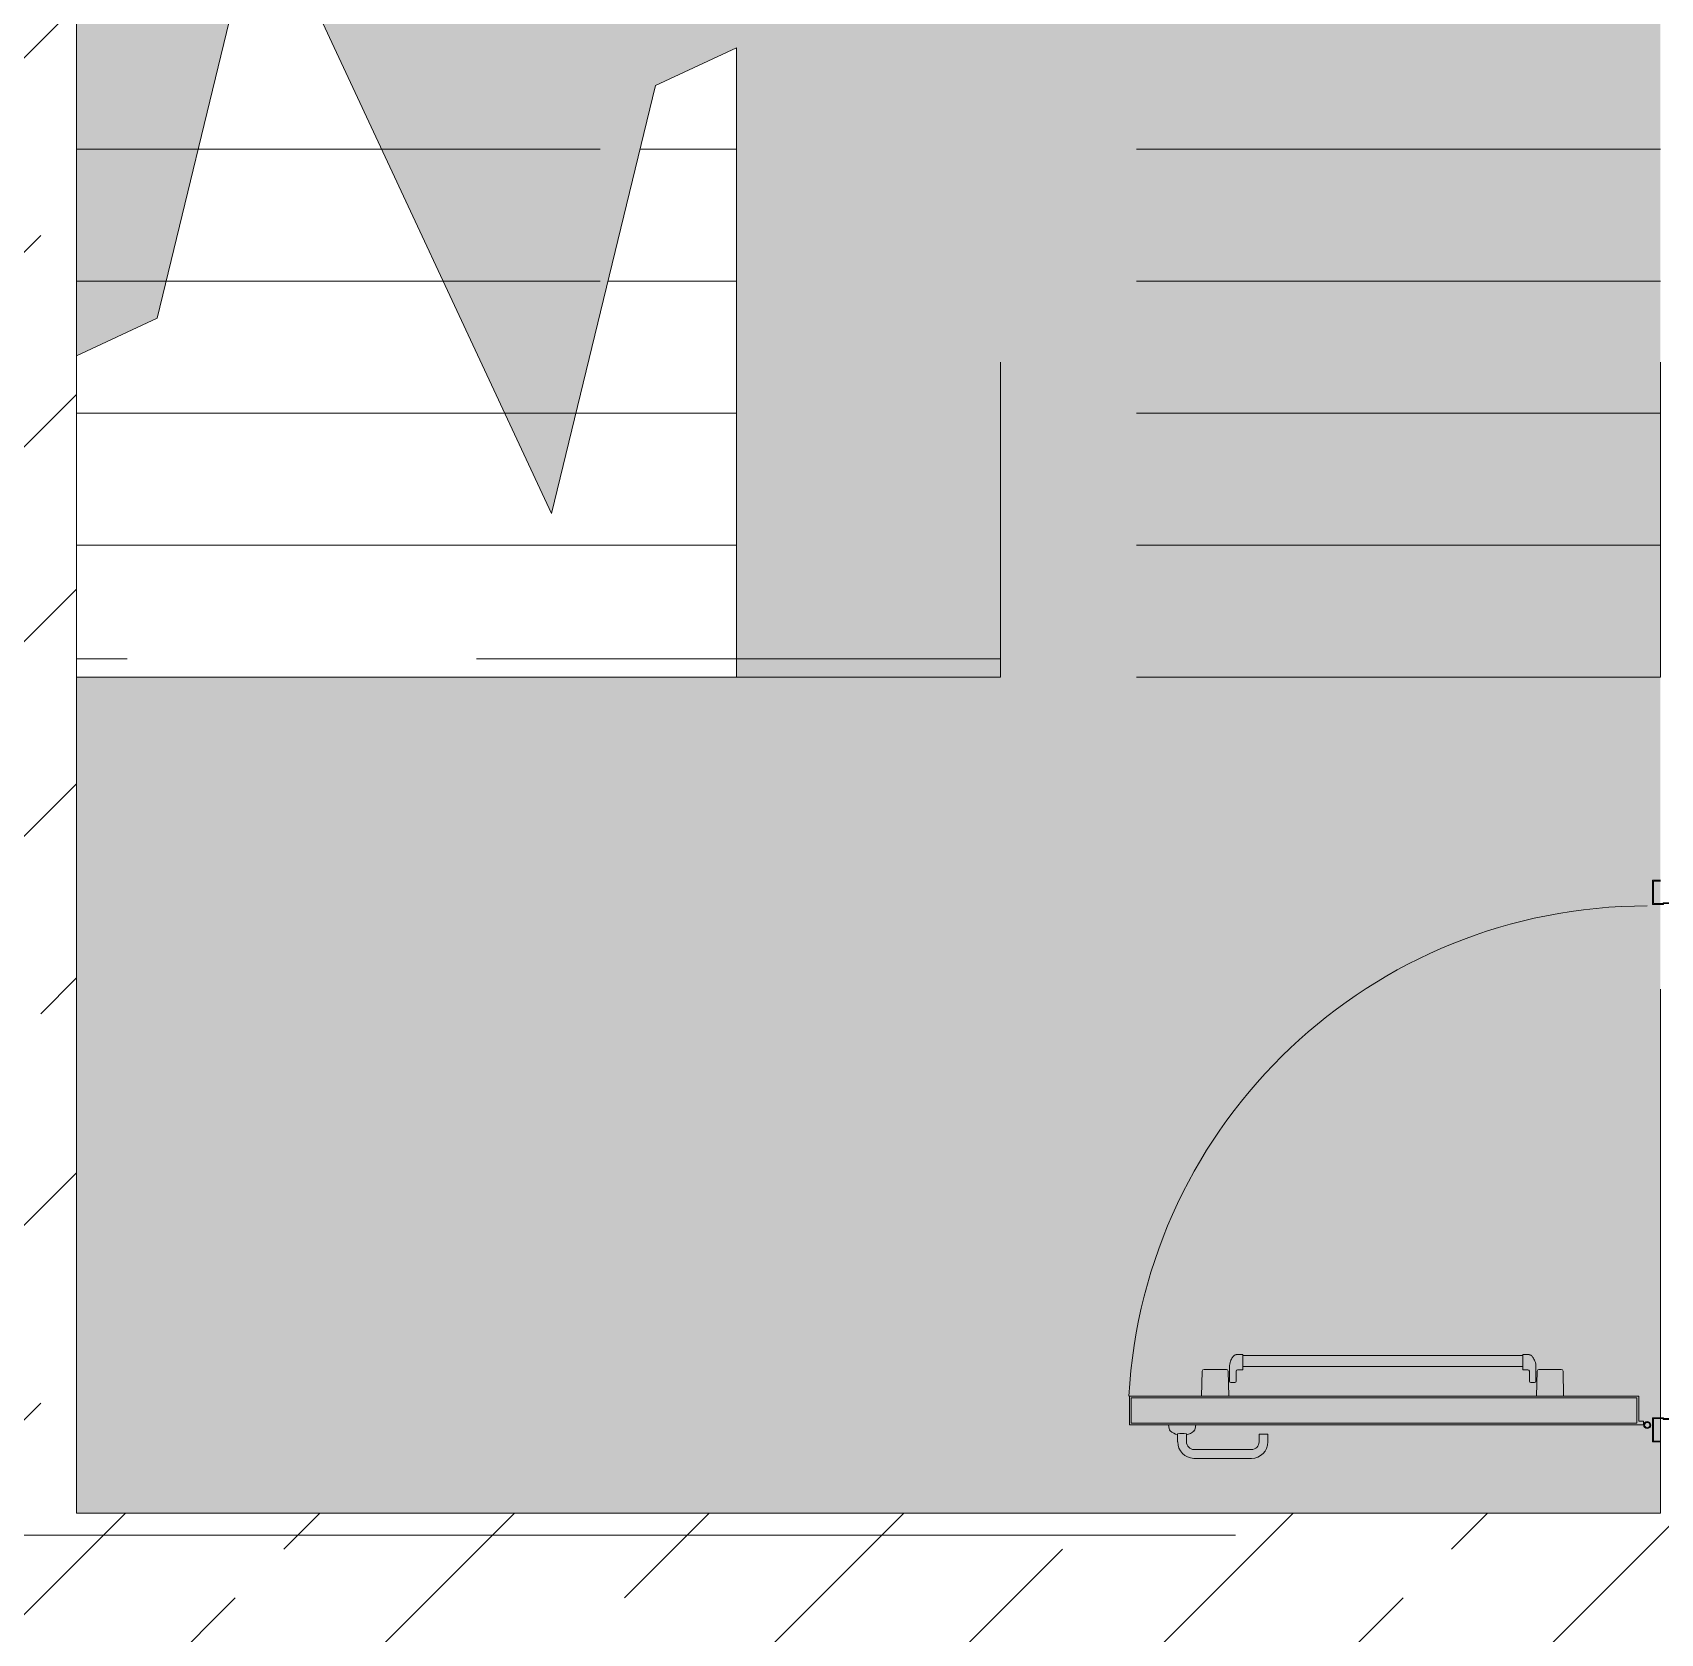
# Model space of a CAD drawing. Header units: metres. Extents: x -201 to 705, y -63 to 42.
# Drawn here: x -161.449 to -157.75, y -12.024 to -8.385 of the extents above; entities that cross this region are included whole.
import ezdxf

# ---------------------------------------------------------------- set-up
doc = ezdxf.new("R2010")
doc.units = ezdxf.units.M
doc.linetypes.add('Grid Line', pattern=[11.1125, 6.35, -1.5875, 1.5875, -1.5875])
doc.linetypes.add('Overhead', pattern=[1.984375, 1.190625, -0.79375])
for name, color, linetype, lineweight in [('A-DETLGEM', 7, 'Continuous', 9), ('A-SECTMBM', 7, 'Overhead', 9), ('A_AREA', 7, 'Continuous', 9), ('A_DOOR', 7, 'Continuous', 9), ('A_GRID', 7, 'Continuous', 9), ('A_HATCH', 7, 'Continuous', 9), ('A_STAIR', 7, 'Continuous', 9), ('A_WALL', 7, 'Continuous', 9)]:
    doc.layers.add(name, color=color, linetype=linetype, lineweight=lineweight)
pattern_1 = [(45, (0, 0), (-0.442274, 0.442274), []), (45, (0.4423, 0), (-0.442274, 0.442274), [0.31274, -0.15637])]

# ---------------------------------------------------------------- blocks, each defined once
blk = doc.blocks.new('IC-TKN-M7-S22-000-10-A1-32-K-T-6C-200_rvt-1-_1_13_4_13_ PERON KATI _FFL__ANAHTAR PLAN')
at = {"layer": 'A_HATCH', "true_color": 0x787878}
h = blk.add_hatch(dxfattribs=at)
h.set_pattern_fill('FP_3', color=8, style=0, pattern_type=2)
h.set_pattern_definition(pattern_1)
h.paths.add_polyline_path([(-161.85, -12.25), (-161.35, -12.25), (-161.35, -4.75), (-161.85, -4.75), (-161.85, -11.9571)])
h = blk.add_hatch(dxfattribs=at)
h.set_pattern_fill('FP_3', color=8, style=0, pattern_type=2)
h.set_pattern_definition(pattern_1)
h.paths.add_polyline_path([(-155.25, -12.25), (-155.25, -11.75), (-155.45, -11.75), (-155.45, -12.25), (-155.4336, -12.25)])
h.paths.add_polyline_path([(-158.6155, -12.25), (-156.65, -12.25), (-156.65, -11.75), (-161.35, -11.75), (-161.35, -12.25)])
at = {"layer": 'A-SECTMBM'}
for p, q in [((-161.35, -9.85), (-161.35, -7.15)), ((-159.85, -9.85), (-159.85, -7.15)), ((-159.25, -7.15), (-159.25, -9.55)), ((-159.25, -7.15), (-159.25, -9.85)), ((-157.75, -7.15), (-157.75, -9.55)), ((-157.75, -7.15), (-157.75, -9.85)), ((-161.35, -8.65), (-159.85, -8.65)), ((-161.35, -8.65), (-159.85, -8.65)), ((-157.75, -8.65), (-159.25, -8.65)), ((-157.75, -8.65), (-159.25, -8.65)), ((-157.75, -8.65), (-159.25, -8.65)), ((-157.75, -8.65), (-159.25, -8.65)), ((-161.35, -8.95), (-159.85, -8.95)), ((-161.35, -8.95), (-159.85, -8.95)), ((-157.75, -8.95), (-159.25, -8.95)), ((-157.75, -8.95), (-159.25, -8.95)), ((-157.75, -8.95), (-159.25, -8.95)), ((-157.75, -8.95), (-159.25, -8.95)), ((-161.35, -9.25), (-159.85, -9.25)), ((-161.35, -9.25), (-159.85, -9.25)), ((-157.75, -9.25), (-159.25, -9.25)), ((-157.75, -9.25), (-159.25, -9.25)), ((-157.75, -9.25), (-159.25, -9.25)), ((-157.75, -9.25), (-159.25, -9.25)), ((-161.35, -9.55), (-159.85, -9.55)), ((-161.35, -9.55), (-159.85, -9.55)), ((-159.25, -9.55), (-159.25, -9.8082)), ((-157.75, -9.55), (-159.25, -9.55)), ((-157.75, -9.55), (-159.25, -9.55)), ((-157.75, -9.55), (-159.25, -9.55)), ((-157.75, -9.55), (-159.25, -9.55)), ((-157.75, -11.75), (-157.75, -9.55)), ((-161.35, -9.8082), (-161.35, -11.75)), ((-159.25, -9.8082), (-161.35, -9.8082)), ((-161.35, -9.85), (-161.35, -11.75)), ((-161.35, -9.85), (-159.85, -9.85)), ((-161.35, -9.85), (-159.85, -9.85)), ((-159.25, -9.85), (-159.85, -9.85)), ((-157.75, -9.85), (-159.25, -9.85)), ((-157.75, -9.85), (-159.25, -9.85)), ((-157.75, -11.75), (-157.75, -9.85)), ((-161.35, -11.75), (-157.75, -11.75)), ((-161.35, -11.75), (-157.75, -11.75))]:
    blk.add_line(p, q, dxfattribs=at)
at = {"layer": 'A_STAIR'}
for p, q in [((-160.9302, -8.0617), (-161.1664, -9.0339)), ((-160.2698, -9.4778), (-160.9302, -8.0617)), ((-159.85, -8.42), (-160.0336, -8.5056)), ((-159.85, -8.65), (-159.85, -8.42)), ((-160.0336, -8.5056), (-160.2698, -9.4778)), ((-161.0732, -8.65), (-160.6558, -8.65)), ((-160.0687, -8.65), (-159.85, -8.65)), ((-159.85, -8.95), (-159.85, -8.65)), ((-161.1461, -8.95), (-160.5159, -8.95)), ((-160.1416, -8.95), (-159.85, -8.95)), ((-159.85, -9.25), (-159.85, -8.95)), ((-161.1664, -9.0339), (-161.35, -9.1195)), ((-161.35, -9.25), (-160.376, -9.25)), ((-160.2145, -9.25), (-159.85, -9.25)), ((-159.85, -9.55), (-159.85, -9.25)), ((-161.35, -9.55), (-159.85, -9.55)), ((-159.85, -9.85), (-159.85, -9.55)), ((-161.35, -9.85), (-159.85, -9.85))]:
    blk.add_line(p, q, dxfattribs=at)
at = {"layer": 'A_STAIR', "linetype": 'Overhead'}
for p, q in [((-161.0732, -8.65), (-160.6558, -8.65)), ((-160.0687, -8.65), (-159.85, -8.65)), ((-161.1461, -8.95), (-160.5159, -8.95)), ((-160.1416, -8.95), (-159.85, -8.95)), ((-161.35, -9.25), (-160.376, -9.25)), ((-160.2145, -9.25), (-159.85, -9.25)), ((-161.35, -9.55), (-159.85, -9.55)), ((-161.35, -9.85), (-159.85, -9.85))]:
    blk.add_line(p, q, dxfattribs=at)
at = {"layer": 'A_WALL', "lineweight": 18}
for p, q in [((-161.35, -11.75), (-161.35, -5.25)), ((-157.75, -11.75), (-161.35, -11.75))]:
    blk.add_line(p, q, dxfattribs=at)
blk = doc.blocks.new('C1030_70_YK5 120x220cm - YK5 120x220cm-3930446-_1_13_4_13_ PERON KATI _FFL__ANAHTAR PLAN')
at = {"layer": 'A-DETLGEM'}
for p, q in [((-0.5993, 1.3569), (-0.5343, 1.3569)), ((-0.5993, 0.1888), (-0.5993, 1.3569)), ((-0.5383, 1.3529), (-0.5953, 1.3529)), ((-0.5953, 0.2033), (-0.5953, 1.3529)), ((-0.5383, 1.3529), (-0.5383, 0.2033)), ((-0.5343, 1.3569), (-0.5343, 0.6706)), ((-0.6079, 1.2666), (-0.5993, 1.268)), ((-0.5993, 1.268), (-0.5993, 1.2061)), ((-0.6197, 1.2472), (-0.6378, 1.2472)), ((-0.6378, 1.2272), (-0.6197, 1.2272)), ((-0.6757, 1.2102), (-0.6757, 1.0796)), ((-0.6557, 1.0796), (-0.6557, 1.2099)), ((-0.6079, 1.2076), (-0.5993, 1.2061)), ((-0.4772, 1.1913), (-0.5343, 1.1927)), ((-0.5343, 1.1927), (-0.5343, 1.1311)), ((-0.4733, 1.1873), (-0.4733, 1.1365)), ((-0.4772, 1.1325), (-0.5343, 1.1311)), ((-0.5034, 1.1264), (-0.5034, 1.1174)), ((-0.5004, 1.1294), (-0.4674, 1.1294)), ((-0.4776, 1.1144), (-0.5004, 1.1144)), ((-0.4742, 1.0994), (-0.4742, 1.111)), ((-0.4399, 1.114), (-0.4399, 1.0994)), ((-0.4399, 1.0994), (-0.4742, 1.0994)), ((-0.4669, 1.0994), (-0.4669, 0.4629)), ((-0.4417, 0.4629), (-0.4417, 1.0994)), ((-0.6207, 1.0622), (-0.6383, 1.0622)), ((-0.6383, 1.0422), (-0.6207, 1.0422)), ((-0.6207, 1.0422), (-0.6207, 1.0622)), ((-0.5343, 0.6706), (-0.5343, 0.1993)), ((-0.5034, 0.4359), (-0.5034, 0.4449)), ((-0.4776, 0.4479), (-0.5004, 0.4479)), ((-0.4742, 0.4629), (-0.4742, 0.4513)), ((-0.4399, 0.4629), (-0.4742, 0.4629)), ((-0.4399, 0.4483), (-0.4399, 0.4629)), ((-0.5343, 0.4316), (-0.5343, 0.37)), ((-0.4772, 0.4302), (-0.5343, 0.4316)), ((-0.5004, 0.4329), (-0.4674, 0.4329)), ((-0.4733, 0.4262), (-0.4733, 0.3754)), ((-0.4772, 0.3714), (-0.5343, 0.37)), ((-0.5913, 0.1888), (-0.5993, 0.1888)), ((-0.5383, 0.2033), (-0.5953, 0.2033)), ((-0.5913, 0.1993), (-0.5913, 0.1888)), ((-0.5343, 0.1993), (-0.5913, 0.1993))]:
    blk.add_line(p, q, dxfattribs=at)
for radius in [0.008, 0.006]:
    blk.add_circle((-0.6, 0.18), radius, dxfattribs=at)
for centre, radius, start, end in [((-0.5836, 1.2375), 0.0398, 137.985, 166.015), ((-0.6077, 1.2593), 0.00727, 90.9018, 137.985), ((-0.6378, 1.2092), 0.0379, 90, 178.5932), ((-0.6378, 1.2092), 0.0179, 90, 177.9538), ((-0.5836, 1.2366), 0.0398, 193.7496, 222.015), ((-0.6742, 1.2372), 0.0554, 349.5983, 10.4008), ((-0.6077, 1.2149), 0.00727, 222.015, 269.0982), ((-0.4773, 1.1873), 0.004, 0, 88.5922), ((-0.5004, 1.1264), 0.00299, 90, 180), ((-0.5004, 1.1174), 0.003, 180, 270), ((-0.4776, 1.111), 0.00341, 0, 90), ((-0.4773, 1.1365), 0.004, 271.4078, 0), ((-0.4678, 1.0935), 0.0359, 68.5067, 90.6562), ((-0.4732, 1.0798), 0.0506, 57.6777, 68.5067), ((-0.4561, 1.1069), 0.0186, 36.7846, 57.6777), ((-0.4462, 1.1143), 0.00624, 357.9234, 36.7846), ((-0.6383, 1.0796), 0.0374, 180, 270), ((-0.6383, 1.0796), 0.0174, 180, 270), ((-0.5004, 0.4449), 0.003, 90, 180), ((-0.4776, 0.4513), 0.00341, 270, 0), ((-0.4561, 0.4555), 0.0186, 302.3223, 323.2154), ((-0.4462, 0.4481), 0.00624, 323.2154, 2.0766), ((-0.5004, 0.4359), 0.00299, 180, 270), ((-0.4773, 0.4262), 0.004, 0, 88.5922), ((-0.4678, 0.4688), 0.0359, 269.3438, 291.4933), ((-0.4732, 0.4825), 0.0506, 291.4933, 302.3223), ((-0.4773, 0.3754), 0.004, 271.4078, 0)]:
    blk.add_arc(centre, radius, start, end, dxfattribs=at)
at = {"layer": 'A_DOOR'}
for p, q in [((-0.5832, 0.168), (-0.6382, 0.168)), ((-0.6382, 0.168), (-0.6382, 0.15)), ((-0.6382, 0.15), (-0.6382, 0.168)), ((-0.6382, 0.168), (-0.5832, 0.168)), ((-0.6362, 0.15), (-0.6362, 0.166)), ((-0.6362, 0.166), (-0.5852, 0.166)), ((-0.5852, 0.166), (-0.6362, 0.166)), ((-0.6362, 0.166), (-0.6362, 0.15)), ((-0.5852, 0.166), (-0.5852, 0.1448)), ((-0.5852, 0.1448), (-0.5852, 0.166)), ((-0.5832, 0.144), (-0.5832, 0.168)), ((-0.5832, 0.168), (-0.5832, 0.144)), ((0.6382, 0.168), (0.5832, 0.168)), ((0.5832, 0.168), (0.5832, 0.144)), ((0.5832, 0.144), (0.5832, 0.168)), ((0.5832, 0.168), (0.6382, 0.168)), ((0.5852, 0.1448), (0.5852, 0.166)), ((0.5852, 0.166), (0.6362, 0.166)), ((0.6362, 0.166), (0.5852, 0.166)), ((0.5852, 0.166), (0.5852, 0.1448)), ((0.6362, 0.166), (0.6362, 0.15)), ((0.6362, 0.15), (0.6362, 0.166)), ((0.6382, 0.15), (0.6382, 0.168)), ((0.6382, 0.168), (0.6382, 0.15)), ((-0.5852, 0.1448), (-0.5872, 0.1428)), ((-0.5872, 0.1428), (-0.5852, 0.1448)), ((-0.5872, 0.1428), (-0.5872, 0.1122)), ((-0.5872, 0.1122), (-0.5872, 0.1428)), ((-0.5872, 0.1122), (-0.5852, 0.1102)), ((-0.5852, 0.1102), (-0.5872, 0.1122)), ((-0.5852, 0.142), (-0.5832, 0.144)), ((-0.5832, 0.144), (-0.5852, 0.142)), ((-0.5852, 0.113), (-0.5852, 0.142)), ((-0.5852, 0.142), (-0.5852, 0.113)), ((-0.5832, 0.111), (-0.5852, 0.113)), ((-0.5852, 0.113), (-0.5832, 0.111)), ((-0.5832, 0.101), (-0.5832, 0.111)), ((-0.5832, 0.111), (-0.5832, 0.101)), ((-0.5572, 0.111), (-0.5672, 0.111)), ((-0.5672, 0.111), (-0.5672, 0.101)), ((-0.5672, 0.101), (-0.5672, 0.111)), ((-0.5672, 0.111), (-0.5572, 0.111)), ((-0.5572, 0.087), (-0.5572, 0.111)), ((-0.5572, 0.111), (-0.5572, 0.087)), ((0.5672, 0.111), (0.5572, 0.111)), ((0.5572, 0.111), (0.5572, 0.087)), ((0.5572, 0.087), (0.5572, 0.111)), ((0.5572, 0.111), (0.5672, 0.111)), ((0.5672, 0.101), (0.5672, 0.111)), ((0.5672, 0.111), (0.5672, 0.101)), ((0.5832, 0.144), (0.5852, 0.142)), ((0.5852, 0.142), (0.5832, 0.144)), ((0.5852, 0.113), (0.5832, 0.111)), ((0.5832, 0.111), (0.5852, 0.113)), ((0.5832, 0.111), (0.5832, 0.101)), ((0.5832, 0.101), (0.5832, 0.111)), ((0.5872, 0.1428), (0.5852, 0.1448)), ((0.5852, 0.1448), (0.5872, 0.1428)), ((0.5852, 0.142), (0.5852, 0.113)), ((0.5852, 0.113), (0.5852, 0.142)), ((0.5852, 0.1102), (0.5872, 0.1122)), ((0.5872, 0.1122), (0.5852, 0.1102)), ((0.5872, 0.1122), (0.5872, 0.1428)), ((0.5872, 0.1428), (0.5872, 0.1122)), ((-0.5852, 0.1102), (-0.5852, 0.099)), ((-0.5852, 0.099), (-0.5852, 0.1102)), ((-0.5852, 0.099), (-0.5652, 0.099)), ((-0.5652, 0.099), (-0.5852, 0.099)), ((-0.5832, 0.095), (-0.5852, 0.095)), ((-0.5852, 0.095), (-0.5852, 0.087)), ((-0.5852, 0.087), (-0.5852, 0.095)), ((-0.5852, 0.095), (-0.5832, 0.095)), ((-0.5852, 0.087), (-0.5572, 0.087)), ((-0.5572, 0.087), (-0.5852, 0.087)), ((-0.5672, 0.101), (-0.5832, 0.101)), ((-0.5832, 0.101), (-0.5672, 0.101)), ((-0.5832, 0.089), (-0.5832, 0.095)), ((-0.5832, 0.095), (-0.5832, 0.089)), ((-0.5592, 0.089), (-0.5832, 0.089)), ((-0.5832, 0.089), (-0.5592, 0.089)), ((-0.5652, 0.099), (-0.5652, 0.109)), ((-0.5652, 0.109), (-0.5592, 0.109)), ((-0.5592, 0.109), (-0.5652, 0.109)), ((-0.5652, 0.109), (-0.5652, 0.099)), ((-0.5592, 0.109), (-0.5592, 0.089)), ((-0.5592, 0.089), (-0.5592, 0.109)), ((0.5572, 0.087), (0.5852, 0.087)), ((0.5852, 0.087), (0.5572, 0.087)), ((0.5592, 0.089), (0.5592, 0.109)), ((0.5592, 0.109), (0.5652, 0.109)), ((0.5652, 0.109), (0.5592, 0.109)), ((0.5592, 0.109), (0.5592, 0.089)), ((0.5832, 0.089), (0.5592, 0.089)), ((0.5592, 0.089), (0.5832, 0.089)), ((0.5652, 0.109), (0.5652, 0.099)), ((0.5652, 0.099), (0.5652, 0.109)), ((0.5652, 0.099), (0.5852, 0.099)), ((0.5852, 0.099), (0.5652, 0.099)), ((0.5832, 0.101), (0.5672, 0.101)), ((0.5672, 0.101), (0.5832, 0.101)), ((0.5852, 0.095), (0.5832, 0.095)), ((0.5832, 0.095), (0.5832, 0.089)), ((0.5832, 0.089), (0.5832, 0.095)), ((0.5832, 0.095), (0.5852, 0.095)), ((0.5852, 0.099), (0.5852, 0.1102)), ((0.5852, 0.1102), (0.5852, 0.099)), ((0.5852, 0.087), (0.5852, 0.095)), ((0.5852, 0.095), (0.5852, 0.087))]:
    blk.add_line(p, q, dxfattribs=at)
blk.add_arc((-0.6, 0.18), 1.18, 360, 86.8095, dxfattribs=at)

msp = doc.modelspace()

# ---------------------------------------------------------------- hatches: boundary and pattern name
at = {"layer": 'A_AREA', "true_color": 0xfcaaaa}
msp.add_hatch(color=21, dxfattribs=at).paths.add_polyline_path([(-157.78, -11.75), (-157.75, -11.7486), (-157.75, -5.2557), (-161.35, -5.2557), (-161.35, -9.1195), (-161.1664, -9.0339), (-160.9302, -8.0617), (-160.2698, -9.4778), (-160.0336, -8.5056), (-159.85, -8.42), (-159.85, -9.85), (-161.35, -9.85), (-161.35, -11.75), (-158.6155, -11.75)])

# ---------------------------------------------------------------- linework, layer by layer
at = {"layer": 'A-SECTMBM'}
for p, q in [((-161.35, -9.85), (-161.35, -7.15)), ((-159.85, -9.85), (-159.85, -7.15)), ((-159.25, -7.15), (-159.25, -9.55)), ((-159.25, -7.15), (-159.25, -9.85)), ((-157.75, -7.15), (-157.75, -9.55)), ((-157.75, -7.15), (-157.75, -9.85)), ((-161.35, -8.65), (-159.85, -8.65)), ((-161.35, -8.65), (-159.85, -8.65)), ((-157.75, -8.65), (-159.25, -8.65)), ((-157.75, -8.65), (-159.25, -8.65)), ((-157.75, -8.65), (-159.25, -8.65)), ((-157.75, -8.65), (-159.25, -8.65)), ((-161.35, -8.95), (-159.85, -8.95)), ((-161.35, -8.95), (-159.85, -8.95)), ((-157.75, -8.95), (-159.25, -8.95)), ((-157.75, -8.95), (-159.25, -8.95)), ((-157.75, -8.95), (-159.25, -8.95)), ((-157.75, -8.95), (-159.25, -8.95)), ((-161.35, -9.25), (-159.85, -9.25)), ((-161.35, -9.25), (-159.85, -9.25)), ((-157.75, -9.25), (-159.25, -9.25)), ((-157.75, -9.25), (-159.25, -9.25)), ((-157.75, -9.25), (-159.25, -9.25)), ((-157.75, -9.25), (-159.25, -9.25)), ((-161.35, -9.55), (-159.85, -9.55)), ((-161.35, -9.55), (-159.85, -9.55)), ((-159.25, -9.55), (-159.25, -9.8082)), ((-157.75, -9.55), (-159.25, -9.55)), ((-157.75, -9.55), (-159.25, -9.55)), ((-157.75, -9.55), (-159.25, -9.55)), ((-157.75, -9.55), (-159.25, -9.55)), ((-157.75, -11.75), (-157.75, -9.55)), ((-161.35, -9.8082), (-161.35, -11.75)), ((-159.25, -9.8082), (-161.35, -9.8082)), ((-161.35, -9.85), (-161.35, -11.75)), ((-161.35, -9.85), (-159.85, -9.85)), ((-161.35, -9.85), (-159.85, -9.85)), ((-159.25, -9.85), (-159.85, -9.85)), ((-157.75, -9.85), (-159.25, -9.85)), ((-157.75, -9.85), (-159.25, -9.85)), ((-157.75, -11.75), (-157.75, -9.85)), ((-161.35, -11.75), (-157.75, -11.75)), ((-161.35, -11.75), (-157.75, -11.75))]:
    msp.add_line(p, q, dxfattribs=at)
at = {"layer": 'A_GRID', "color": 253, "linetype": 'Grid Line', "true_color": 0xaaaaaa}
msp.add_line((30.1968, -11.8), (-195.6887, -11.8), dxfattribs=at)
at = {"layer": 'A_STAIR'}
for p, q in [((-160.9302, -8.0617), (-161.1664, -9.0339)), ((-160.2698, -9.4778), (-160.9302, -8.0617)), ((-159.85, -8.42), (-160.0336, -8.5056)), ((-159.85, -8.65), (-159.85, -8.42)), ((-160.0336, -8.5056), (-160.2698, -9.4778)), ((-161.0732, -8.65), (-160.6558, -8.65)), ((-160.0687, -8.65), (-159.85, -8.65)), ((-159.85, -8.95), (-159.85, -8.65)), ((-161.1461, -8.95), (-160.5159, -8.95)), ((-160.1416, -8.95), (-159.85, -8.95)), ((-159.85, -9.25), (-159.85, -8.95)), ((-161.1664, -9.0339), (-161.35, -9.1195)), ((-161.35, -9.25), (-160.376, -9.25)), ((-160.2145, -9.25), (-159.85, -9.25)), ((-159.85, -9.55), (-159.85, -9.25)), ((-161.35, -9.55), (-159.85, -9.55)), ((-159.85, -9.85), (-159.85, -9.55)), ((-161.35, -9.85), (-159.85, -9.85))]:
    msp.add_line(p, q, dxfattribs=at)
at = {"layer": 'A_STAIR', "linetype": 'Overhead'}
for p, q in [((-161.0732, -8.65), (-160.6558, -8.65)), ((-160.0687, -8.65), (-159.85, -8.65)), ((-161.1461, -8.95), (-160.5159, -8.95)), ((-160.1416, -8.95), (-159.85, -8.95)), ((-161.35, -9.25), (-160.376, -9.25)), ((-160.2145, -9.25), (-159.85, -9.25)), ((-161.35, -9.55), (-159.85, -9.55)), ((-161.35, -9.85), (-159.85, -9.85))]:
    msp.add_line(p, q, dxfattribs=at)

# ---------------------------------------------------------------- block references
at = {"lineweight": 5}
msp.add_blockref('IC-TKN-M7-S22-000-10-A1-32-K-T-6C-200_rvt-1-_1_13_4_13_ PERON KATI _FFL__ANAHTAR PLAN', (0, 0), dxfattribs=at)
at = {"layer": 'A_DOOR', "rotation": 90}
msp.add_blockref('C1030_70_YK5 120x220cm - YK5 120x220cm-3930446-_1_13_4_13_ PERON KATI _FFL__ANAHTAR PLAN', (-157.6, -10.95), dxfattribs=at)

doc.saveas('drawing.dxf')
